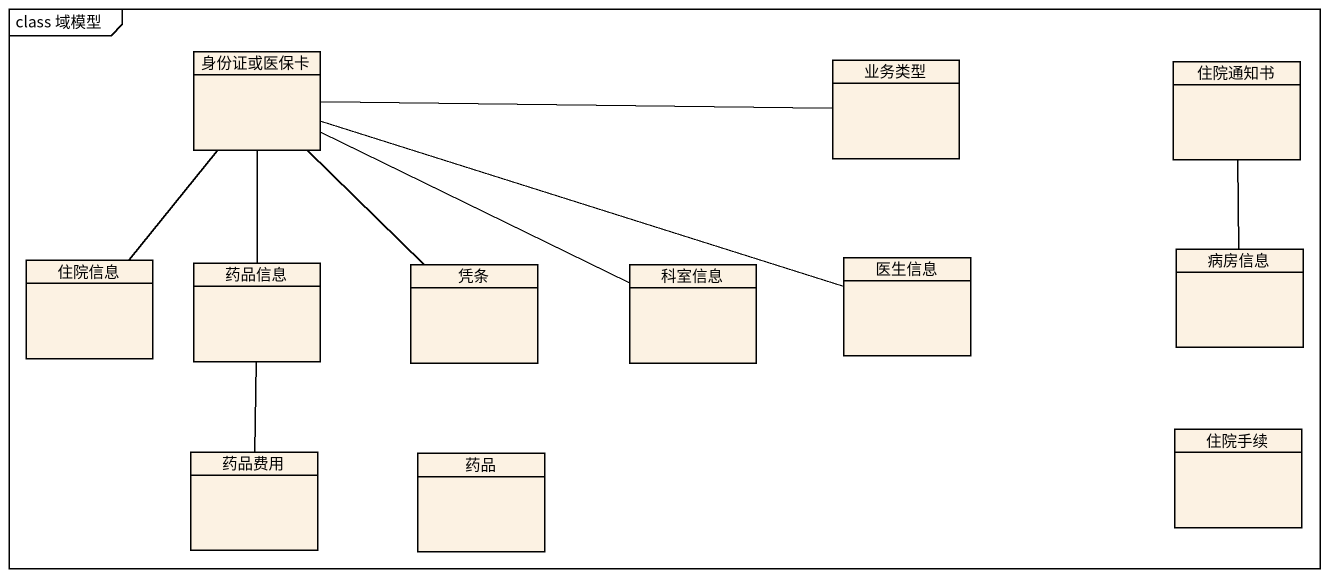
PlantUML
@startuml
mainframe class 域模型
hide circle
hide empty members
class 身份证或医保卡
class 业务类型
class 住院通知书
class 住院信息
class 药品信息
class 凭条
class 科室信息
class 医生信息
class 病房信息
class 药品费用
class 药品
class 住院手续
身份证或医保卡 -right- 业务类型
身份证或医保卡 -- 住院信息
身份证或医保卡 -- 凭条
身份证或医保卡 -right- 科室信息
身份证或医保卡 -right- 医生信息
住院通知书 -- 病房信息
药品信息 -up- 身份证或医保卡
药品信息 -- 药品费用
@enduml
